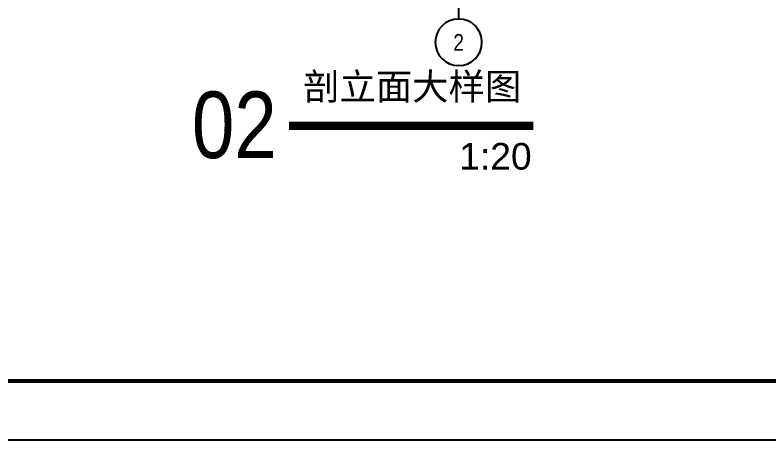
# Model space of a CAD drawing. Extents: x 9928 to 93764, y -101273 to -34887.
# Drawn here: x 76238 to 78501, y -66088 to -64812 of the extents above; entities that cross this region are included whole.
import ezdxf
from ezdxf.enums import TextEntityAlignment as Align

# ---------------------------------------------------------------- set-up
doc = ezdxf.new("R2010")
doc.units = 0
doc.header["$LTSCALE"] = 1000
doc.header["$MEASUREMENT"] = 0
doc.linetypes.add('CENTER', pattern=[2, 1.25, -0.25, 0.25, -0.25])
for name, color, linetype in [('A', 163, 'CENTER'), ('A-ANNO-DIMS', 6, 'Continuous'), ('A-ANNO-NOTE', 4, 'Continuous'), ('S-GRID-IDEN', 4, 'Continuous')]:
    doc.layers.add(name, color=color, linetype=linetype)
doc.layers.add('A-ANNO-NPLT', color=250, linetype='Continuous', plot=False)
doc.styles.add('EN', font='ARIALN.TTF')
doc.styles.add('EN1', font='ARIALN.TTF')
doc.styles.get("Standard").update_dxf_attribs({"font": 'gbenor.shx', "bigfont": 'gbcbig.shx'})
doc.styles.add('详图$0$vector-number', font='arial.ttf')

# ---------------------------------------------------------------- blocks, each defined once
blk = doc.blocks.new('alsidufhasdf')
at = {"layer": 'A-ANNO-NOTE', "const_width": 12.5, "flags": 128}
blk.add_lwpolyline([(-69970.8, -65800.3), (-69970.8, -51475.3), (-80015.8, -51475.3), (-80015.8, -65800.3)], close=True, dxfattribs=at)
at = {"layer": 'A-ANNO-NPLT'}
blk.add_lwpolyline([(-69795.8, -66000.3), (-69795.8, -51300.3), (-80190.8, -51300.3), (-80190.8, -66000.3)], close=True, dxfattribs=at)
blk = doc.blocks.new('TAG-COL')
blk.add_circle((0, 0), 4)
at = {"style": 'EN1'}
blk.add_attdef('NO', text='', height=2.19, dxfattribs=at).set_placement((0.01, 0.01), align=Align.MIDDLE_CENTER)

msp = doc.modelspace()

# ---------------------------------------------------------------- linework, layer by layer
at = {"layer": 'A', "ltscale": 0.3}
msp.add_line((77569.3, -64823.7), (77569.3, -62844.5), dxfattribs=at)
at = {"layer": 'A-ANNO-NOTE', "const_width": 24.7}
msp.add_lwpolyline([(77060.3, -65144.4), (77793.7, -65144.4)], dxfattribs=at)

# ---------------------------------------------------------------- block references
at = {"layer": 'A-ANNO-DIMS', "xscale": 1.010204081632657, "yscale": 1.010204081632657, "zscale": 1.010204081632657, "rotation": 270}
msp.add_blockref('alsidufhasdf', (139417.5, -136595.6), dxfattribs=at)
at = {"layer": 'S-GRID-IDEN'}
ref = msp.add_blockref('TAG-COL', (77569.2, -64893.7), dxfattribs=dict(at, xscale=-17.5, yscale=17.5, zscale=17.5, rotation=179.9287525087452))
ref.add_attrib('NO', '2', dxfattribs={"layer": '0', "height": 50, "rotation": 359.9288, "style": 'EN1'}).set_placement((77569.2, -64893.9), align=Align.MIDDLE_CENTER)

# ---------------------------------------------------------------- texts
at = {"layer": 'A-ANNO-NOTE', "style": 'EN'}
msp.add_text('02', height=200, dxfattribs=at).set_placement((76768.5, -65241.4))
at = {"layer": 'A-ANNO-NOTE', "style": '详图$0$vector-number'}
msp.add_text('1:20', height=80, rotation=0, dxfattribs=at).set_placement((77570.9, -65275.9))
at = {"layer": 'A-ANNO-NOTE', "insert": (77102.4, -64986.6), "char_height": 80, "attachment_point": 1}
msp.add_mtext_dynamic_manual_height_columns('{\\fSimSun|b0|i0|c134|p2;剖立面大样图}', width=1103.02, gutter_width=1750, heights=[0], dxfattribs=at)

doc.saveas('drawing.dxf')
